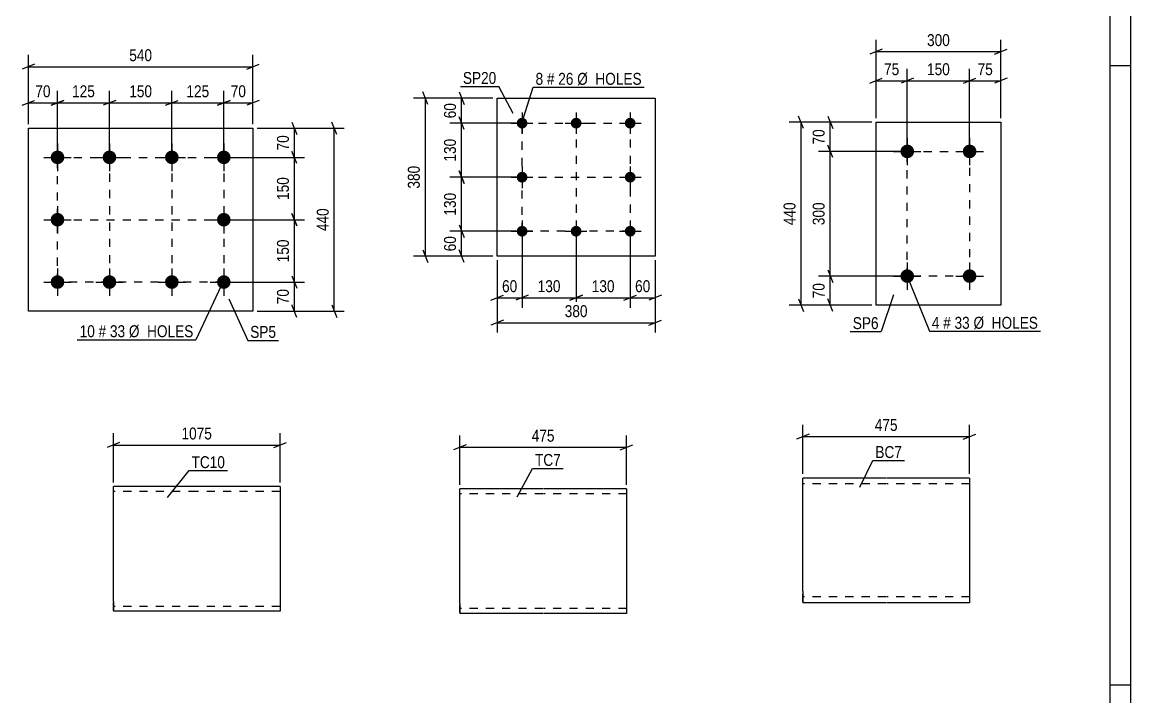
# Model space of a CAD drawing. Header units: millimetres. Extents: x 0 to 841, y 0 to 594.
# Drawn here: x 574.4 to 841, y 295.2 to 457.5 of the extents above; entities that cross this region are included whole.
import ezdxf

# ---------------------------------------------------------------- set-up
doc = ezdxf.new("R2010")
doc.units = ezdxf.units.MM
doc.linetypes.add('DXK_LINE_DOT2', pattern=[3.9198, 1.9599, -1.9599])
doc.styles.add('Arial Narrow', font='ARIALN.TTF', dxfattribs={"height": 0.2})

# ---------------------------------------------------------------- blocks, each defined once
blk = doc.blocks.new('Unknown-284856302-1131')
at = {"color": 5, "linetype": 'Continuous'}
for p, q in [((841, 0), (841, 594)), ((836, 5), (836, 589)), ((841, 447), (836, 447)), ((841, 298), (836, 298))]:
    blk.add_line(p, q, dxfattribs=at)
blk = doc.blocks.new('Part-284856302-32545 - 32544')
at = {"color": 2, "linetype": 'Continuous'}
for p, q in [((699.6, 345.24), (679.6, 345.24)), ((679.6, 317.64), (679.6, 345.24)), ((719.7, 345.24), (699.7, 345.24)), ((719.7, 345.24), (719.7, 315.24)), ((679.6, 317.64), (679.6, 315.24)), ((699.6, 315.24), (679.6, 315.24)), ((719.7, 315.24), (699.7, 315.24))]:
    blk.add_line(p, q, dxfattribs=at)
at = {"color": 7, "linetype": 'DXK_LINE_DOT2'}
for p, q in [((699.6, 344.04), (679.6, 344.04)), ((719.7, 344.04), (699.7, 344.04)), ((679.6, 315.42), (679.6, 317.64)), ((679.6, 316.44), (679.6, 316.53)), ((699.6, 316.44), (679.6, 316.44)), ((719.7, 316.44), (699.7, 316.44)), ((719.7, 316.44), (719.7, 316.53))]:
    blk.add_line(p, q, dxfattribs=at)
blk = doc.blocks.new('Part-284856302-32553 - 32552')
at = {"color": 2, "linetype": 'Continuous'}
for p, q in [((782.11, 347.83), (762.11, 347.83)), ((762.11, 320.63), (762.11, 347.83)), ((802.21, 347.83), (782.21, 347.83)), ((802.21, 347.83), (802.21, 317.83)), ((762.11, 320.63), (762.11, 317.83)), ((782.11, 317.83), (762.11, 317.83)), ((802.21, 317.83), (782.21, 317.83))]:
    blk.add_line(p, q, dxfattribs=at)
at = {"color": 7, "linetype": 'DXK_LINE_DOT2'}
for p, q in [((782.11, 346.43), (762.11, 346.43)), ((802.21, 346.43), (782.21, 346.43)), ((762.11, 318.04), (762.11, 320.63)), ((782.11, 319.23), (762.11, 319.23)), ((802.21, 319.23), (782.21, 319.23))]:
    blk.add_line(p, q, dxfattribs=at)
blk = doc.blocks.new('Part-284856302-32585 - 32584')
at = {"color": 2, "linetype": 'Continuous'}
for p, q in [((616.29, 345.78), (596.29, 345.78)), ((596.29, 318.18), (596.29, 345.78)), ((636.39, 345.78), (616.39, 345.78)), ((636.39, 345.78), (636.39, 315.78)), ((596.29, 318.18), (596.29, 315.78)), ((616.29, 315.78), (596.29, 315.78)), ((636.39, 315.78), (616.39, 315.78))]:
    blk.add_line(p, q, dxfattribs=at)
at = {"color": 7, "linetype": 'DXK_LINE_DOT2'}
for p, q in [((616.29, 344.58), (596.29, 344.58)), ((636.39, 344.58), (616.39, 344.58)), ((596.29, 315.96), (596.29, 318.18)), ((596.29, 316.98), (596.29, 317.07)), ((616.29, 316.98), (596.29, 316.98)), ((636.39, 316.98), (616.39, 316.98)), ((636.39, 316.98), (636.39, 317.07))]:
    blk.add_line(p, q, dxfattribs=at)
blk = doc.blocks.new('Part-284856302-32603 - 32602')
at = {"color": 2, "linetype": 'Continuous'}
for p, q in [((779.73, 389.42), (779.73, 433.42)), ((779.73, 433.42), (809.73, 433.42)), ((809.73, 433.42), (809.73, 389.42)), ((809.73, 389.42), (779.73, 389.42))]:
    blk.add_line(p, q, dxfattribs=at)
blk = doc.blocks.new('Bolt-284856302-32604 - 32602')
at = {"linetype": 'Continuous'}
for points in [[(787.23, 428.07, -1), (787.23, 424.77, -1)], [(802.23, 428.07, -1), (802.23, 424.77, -1)], [(787.23, 398.07, -1), (787.23, 394.77, -1)], [(802.23, 398.07, -1), (802.23, 394.77, -1)]]:
    blk.add_hatch(color=1, dxfattribs=at).paths.add_polyline_path(points)
at = {"color": 1, "linetype": 'Continuous'}
for p, q in [((787.23, 429.72), (787.23, 423.12)), ((802.23, 429.72), (802.23, 423.12)), ((783.93, 426.42), (790.53, 426.42)), ((798.93, 426.42), (805.53, 426.42)), ((787.23, 399.72), (787.23, 393.12)), ((802.23, 399.72), (802.23, 393.12)), ((783.93, 396.42), (790.53, 396.42)), ((798.93, 396.42), (805.53, 396.42))]:
    blk.add_line(p, q, dxfattribs=at)
blk = doc.blocks.new('Part-284856302-32611 - 32610')
at = {"color": 2, "linetype": 'Continuous'}
for p, q in [((575.85, 387.99), (575.85, 431.99)), ((575.85, 431.99), (629.85, 431.99)), ((629.85, 431.99), (629.85, 387.99)), ((629.85, 387.99), (575.85, 387.99))]:
    blk.add_line(p, q, dxfattribs=at)
blk = doc.blocks.new('Bolt-284856302-32612 - 32610')
at = {"linetype": 'Continuous'}
for points in [[(582.85, 426.64, -1), (582.85, 423.34, -1)], [(595.35, 426.64, -1), (595.35, 423.34, -1)], [(610.35, 426.64, -1), (610.35, 423.34, -1)], [(622.85, 426.64, -1), (622.85, 423.34, -1)], [(582.85, 411.64, -1), (582.85, 408.34, -1)], [(622.85, 411.64, -1), (622.85, 408.34, -1)], [(582.85, 396.64, -1), (582.85, 393.34, -1)], [(595.35, 396.64, -1), (595.35, 393.34, -1)], [(610.35, 396.64, -1), (610.35, 393.34, -1)], [(622.85, 396.64, -1), (622.85, 393.34, -1)]]:
    blk.add_hatch(color=1, dxfattribs=at).paths.add_polyline_path(points)
at = {"color": 1, "linetype": 'Continuous'}
for p, q in [((582.85, 428.29), (582.85, 421.69)), ((595.35, 428.29), (595.35, 421.69)), ((610.35, 428.29), (610.35, 421.69)), ((622.85, 428.29), (622.85, 421.69)), ((579.55, 424.99), (586.15, 424.99)), ((592.05, 424.99), (598.65, 424.99)), ((607.05, 424.99), (613.65, 424.99)), ((619.55, 424.99), (626.15, 424.99)), ((582.85, 413.29), (582.85, 406.69)), ((622.85, 413.29), (622.85, 406.69)), ((579.55, 409.99), (586.15, 409.99)), ((619.55, 409.99), (626.15, 409.99)), ((582.85, 398.29), (582.85, 391.69)), ((595.35, 398.29), (595.35, 391.69)), ((610.35, 398.29), (610.35, 391.69)), ((622.85, 398.29), (622.85, 391.69)), ((579.55, 394.99), (586.15, 394.99)), ((592.05, 394.99), (598.65, 394.99)), ((607.05, 394.99), (613.65, 394.99)), ((619.55, 394.99), (626.15, 394.99))]:
    blk.add_line(p, q, dxfattribs=at)
blk = doc.blocks.new('Part-284856302-32662 - 32661')
at = {"color": 2, "linetype": 'Continuous'}
for p, q in [((688.59, 401.22), (688.59, 439.22)), ((688.59, 439.22), (726.59, 439.22)), ((726.59, 439.22), (726.59, 401.22)), ((726.59, 401.22), (688.59, 401.22))]:
    blk.add_line(p, q, dxfattribs=at)
blk = doc.blocks.new('Bolt-284856302-32663 - 32661')
at = {"linetype": 'Continuous'}
for points in [[(694.59, 434.52, -1), (694.59, 431.92, -1)], [(707.59, 434.52, -1), (707.59, 431.92, -1)], [(720.59, 434.52, -1), (720.59, 431.92, -1)], [(694.59, 421.52, -1), (694.59, 418.92, -1)], [(720.59, 421.52, -1), (720.59, 418.92, -1)], [(694.59, 408.52, -1), (694.59, 405.92, -1)], [(707.59, 408.52, -1), (707.59, 405.92, -1)], [(720.59, 408.52, -1), (720.59, 405.92, -1)]]:
    blk.add_hatch(color=1, dxfattribs=at).paths.add_polyline_path(points)
at = {"color": 1, "linetype": 'Continuous'}
for p, q in [((694.59, 435.82), (694.59, 430.62)), ((707.59, 435.82), (707.59, 430.62)), ((720.59, 435.82), (720.59, 430.62)), ((691.99, 433.22), (697.19, 433.22)), ((704.99, 433.22), (710.19, 433.22)), ((717.99, 433.22), (723.19, 433.22)), ((694.59, 422.82), (694.59, 417.62)), ((720.59, 422.82), (720.59, 417.62)), ((691.99, 420.22), (697.19, 420.22)), ((717.99, 420.22), (723.19, 420.22)), ((694.59, 409.82), (694.59, 404.62)), ((707.59, 409.82), (707.59, 404.62)), ((720.59, 409.82), (720.59, 404.62)), ((691.99, 407.22), (697.19, 407.22)), ((704.99, 407.22), (710.19, 407.22)), ((717.99, 407.22), (723.19, 407.22))]:
    blk.add_line(p, q, dxfattribs=at)
blk = doc.blocks.new('Rectangle-284856302-34423 - 32602')
at = {"color": 1, "linetype": 'DXK_LINE_DOT2'}
blk.add_lwpolyline([(787.23, 426.42), (802.23, 426.42), (802.23, 396.42), (787.23, 396.42), (787.23, 426.42)], close=True, dxfattribs=at)
blk = doc.blocks.new('Rectangle-284856302-34433 - 32610')
at = {"color": 1, "linetype": 'DXK_LINE_DOT2'}
blk.add_lwpolyline([(582.85, 424.99), (622.85, 424.99), (622.85, 394.99), (582.85, 394.99), (582.85, 424.99)], close=True, dxfattribs=at)
blk = doc.blocks.new('Rectangle-284856302-34443 - 32661')
at = {"color": 1, "linetype": 'DXK_LINE_DOT2'}
blk.add_lwpolyline([(694.59, 433.22), (720.59, 433.22), (720.59, 407.22), (694.59, 407.22), (694.59, 433.22)], close=True, dxfattribs=at)
blk = doc.blocks.new('Line-284856302-34453 - 32610')
at = {"color": 1, "linetype": 'DXK_LINE_DOT2'}
blk.add_line((595.35, 424.99), (595.35, 394.99), dxfattribs=at)
blk = doc.blocks.new('Line-284856302-34474 - 32661')
at = {"color": 1, "linetype": 'DXK_LINE_DOT2'}
blk.add_line((694.59, 420.22), (720.59, 420.22), dxfattribs=at)
blk = doc.blocks.new('Line-284856302-34460 - 32610')
at = {"color": 1, "linetype": 'DXK_LINE_DOT2'}
blk.add_line((610.35, 424.99), (610.35, 394.99), dxfattribs=at)
blk = doc.blocks.new('Line-284856302-34481 - 32661')
at = {"color": 1, "linetype": 'DXK_LINE_DOT2'}
blk.add_line((707.59, 433.22), (707.59, 407.22), dxfattribs=at)
blk = doc.blocks.new('Line-284856302-34467 - 32610')
at = {"color": 1, "linetype": 'DXK_LINE_DOT2'}
blk.add_line((582.85, 409.99), (622.85, 409.99), dxfattribs=at)
blk = doc.blocks.new('StraightDimension-284856302-32789 - 32544')
at = {"color": 7, "linetype": 'Continuous'}
for p, q in [((679.6, 346.24), (679.6, 358.09)), ((719.7, 346.24), (719.7, 358.09)), ((681.1, 355.84), (678.1, 354.64)), ((679.6, 355.24), (719.7, 355.24)), ((718.2, 354.64), (721.2, 355.84))]:
    blk.add_line(p, q, dxfattribs=at)
at = {"color": 0}
blk.add_wipeout([(702.99, 355.99), (702.99, 360.19), (696.31, 360.19), (696.31, 355.99)], dxfattribs=at)
at = {"color": 3, "style": 'Arial Narrow'}
blk.add_text('475', height=2.863, dxfattribs=at).set_placement((696.91, 356.59))
blk = doc.blocks.new('StraightDimension-284856302-32794 - 32552')
at = {"color": 7, "linetype": 'Continuous'}
for p, q in [((762.11, 348.83), (762.11, 360.68)), ((802.21, 348.83), (802.21, 360.68)), ((763.61, 358.43), (760.61, 357.23)), ((762.11, 357.83), (802.21, 357.83)), ((800.71, 357.23), (803.71, 358.43))]:
    blk.add_line(p, q, dxfattribs=at)
at = {"color": 0}
blk.add_wipeout([(785.5, 358.58), (785.5, 362.78), (778.82, 362.78), (778.82, 358.58)], dxfattribs=at)
at = {"color": 3, "style": 'Arial Narrow'}
blk.add_text('475', height=2.863, dxfattribs=at).set_placement((779.42, 359.18))
blk = doc.blocks.new('StraightDimension-284856302-32920 - 32584')
at = {"color": 7, "linetype": 'Continuous'}
for p, q in [((596.29, 346.78), (596.29, 358.63)), ((636.39, 346.78), (636.39, 358.63)), ((597.79, 356.38), (594.79, 355.18)), ((596.29, 355.78), (636.39, 355.78)), ((634.89, 355.18), (637.89, 356.38))]:
    blk.add_line(p, q, dxfattribs=at)
at = {"color": 0}
blk.add_wipeout([(620.6, 356.53), (620.6, 360.73), (612.08, 360.73), (612.08, 356.53)], dxfattribs=at)
at = {"color": 3, "style": 'Arial Narrow'}
blk.add_text('1075', height=2.863, dxfattribs=at).set_placement((612.68, 357.13))
blk = doc.blocks.new('StraightDimension-284856302-32931 - 32602')
at = {"color": 7, "linetype": 'Continuous'}
for p, q in [((769.3, 424.92), (768.1, 427.92)), ((786.23, 426.42), (765.85, 426.42)), ((768.7, 396.42), (768.7, 426.42)), ((768.1, 397.92), (769.3, 394.92)), ((786.23, 396.42), (765.85, 396.42))]:
    blk.add_line(p, q, dxfattribs=at)
at = {"color": 0}
blk.add_wipeout([(767.95, 414.76), (763.75, 414.76), (763.75, 408.08), (767.95, 408.08)], dxfattribs=at)
at = {"color": 3, "style": 'Arial Narrow'}
blk.add_text('300', height=2.863, rotation=90.0002, dxfattribs=at).set_placement((767.35, 408.68))
blk = doc.blocks.new('StraightDimension-284856302-32930 - 32602')
at = {"color": 7, "linetype": 'Continuous'}
for p, q in [((768.1, 434.92), (769.3, 431.92)), ((778.73, 433.42), (765.85, 433.42)), ((768.7, 426.42), (768.7, 433.42)), ((769.3, 424.92), (768.1, 427.92)), ((786.23, 426.42), (765.85, 426.42))]:
    blk.add_line(p, q, dxfattribs=at)
at = {"color": 0}
blk.add_wipeout([(767.95, 432.35), (763.75, 432.35), (763.75, 427.49), (767.95, 427.49)], dxfattribs=at)
at = {"color": 3, "style": 'Arial Narrow'}
blk.add_text('70', height=2.863, rotation=90.0002, dxfattribs=at).set_placement((767.35, 428.09))
blk = doc.blocks.new('StraightDimension-284856302-32932 - 32602')
at = {"color": 7, "linetype": 'Continuous'}
for p, q in [((768.1, 397.92), (769.3, 394.92)), ((786.23, 396.42), (765.85, 396.42)), ((768.7, 389.42), (768.7, 396.42)), ((778.73, 389.42), (765.85, 389.42)), ((769.3, 387.92), (768.1, 390.92))]:
    blk.add_line(p, q, dxfattribs=at)
at = {"color": 0}
blk.add_wipeout([(767.95, 395.35), (763.75, 395.35), (763.75, 390.49), (767.95, 390.49)], dxfattribs=at)
at = {"color": 3, "style": 'Arial Narrow'}
blk.add_text('70', height=2.863, rotation=90.0002, dxfattribs=at).set_placement((767.35, 391.09))
blk = doc.blocks.new('StraightDimension-284856302-32943 - 32602')
at = {"color": 7, "linetype": 'Continuous'}
for p, q in [((762.3, 431.92), (761.1, 434.92)), ((778.73, 433.42), (758.85, 433.42)), ((761.7, 389.42), (761.7, 433.42)), ((778.73, 389.42), (758.85, 389.42)), ((761.1, 390.92), (762.3, 387.92))]:
    blk.add_line(p, q, dxfattribs=at)
at = {"color": 0}
blk.add_wipeout([(760.95, 414.76), (756.75, 414.76), (756.75, 408.08), (760.95, 408.08)], dxfattribs=at)
at = {"color": 3, "style": 'Arial Narrow'}
blk.add_text('440', height=2.863, rotation=90.0002, dxfattribs=at).set_placement((760.35, 408.68))
blk = doc.blocks.new('StraightDimension-284856302-32948 - 32602')
at = {"color": 7, "linetype": 'Continuous'}
for p, q in [((802.23, 427.42), (802.23, 446.27)), ((809.73, 434.42), (809.73, 446.27)), ((800.73, 442.82), (803.73, 444.02)), ((802.23, 443.42), (809.73, 443.42)), ((811.23, 444.02), (808.23, 442.82))]:
    blk.add_line(p, q, dxfattribs=at)
at = {"color": 0}
blk.add_wipeout([(808.41, 444.17), (808.41, 448.37), (803.55, 448.37), (803.55, 444.17)], dxfattribs=at)
at = {"color": 3, "style": 'Arial Narrow'}
blk.add_text('75', height=2.863, dxfattribs=at).set_placement((804.15, 444.77))
blk = doc.blocks.new('StraightDimension-284856302-32949 - 32602')
at = {"color": 7, "linetype": 'Continuous'}
for p, q in [((787.23, 427.42), (787.23, 446.27)), ((802.23, 427.42), (802.23, 446.27)), ((788.73, 444.02), (785.73, 442.82)), ((787.23, 443.42), (802.23, 443.42)), ((800.73, 442.82), (803.73, 444.02))]:
    blk.add_line(p, q, dxfattribs=at)
at = {"color": 0}
blk.add_wipeout([(798.07, 444.17), (798.07, 448.37), (791.39, 448.37), (791.39, 444.17)], dxfattribs=at)
at = {"color": 3, "style": 'Arial Narrow'}
blk.add_text('150', height=2.863, dxfattribs=at).set_placement((791.99, 444.77))
blk = doc.blocks.new('StraightDimension-284856302-32950 - 32602')
at = {"color": 7, "linetype": 'Continuous'}
for p, q in [((779.73, 434.42), (779.73, 446.27)), ((787.23, 427.42), (787.23, 446.27)), ((778.23, 442.82), (781.23, 444.02)), ((779.73, 443.42), (787.23, 443.42)), ((788.73, 444.02), (785.73, 442.82))]:
    blk.add_line(p, q, dxfattribs=at)
at = {"color": 0}
blk.add_wipeout([(785.91, 444.17), (785.91, 448.37), (781.05, 448.37), (781.05, 444.17)], dxfattribs=at)
at = {"color": 3, "style": 'Arial Narrow'}
blk.add_text('75', height=2.863, dxfattribs=at).set_placement((781.65, 444.77))
blk = doc.blocks.new('StraightDimension-284856302-32961 - 32602')
at = {"color": 7, "linetype": 'Continuous'}
for p, q in [((781.23, 451.02), (778.23, 449.82)), ((779.73, 434.42), (779.73, 453.27)), ((808.23, 449.82), (811.23, 451.02)), ((809.73, 434.42), (809.73, 453.27)), ((779.73, 450.42), (809.73, 450.42))]:
    blk.add_line(p, q, dxfattribs=at)
at = {"color": 0}
blk.add_wipeout([(798.07, 451.17), (798.07, 455.37), (791.39, 455.37), (791.39, 451.17)], dxfattribs=at)
at = {"color": 3, "style": 'Arial Narrow'}
blk.add_text('300', height=2.863, dxfattribs=at).set_placement((791.99, 451.77))
blk = doc.blocks.new('StraightDimension-284856302-32967 - 32610')
at = {"color": 7, "linetype": 'Continuous'}
for p, q in [((623.85, 424.99), (642.25, 424.99)), ((640.45, 423.49), (639.25, 426.49)), ((639.85, 409.99), (639.85, 424.99)), ((639.25, 411.49), (640.45, 408.49)), ((623.85, 409.99), (642.25, 409.99))]:
    blk.add_line(p, q, dxfattribs=at)
at = {"color": 0}
blk.add_wipeout([(639.1, 420.83), (634.9, 420.83), (634.9, 414.15), (639.1, 414.15)], dxfattribs=at)
at = {"color": 3, "style": 'Arial Narrow'}
blk.add_text('150', height=2.863, rotation=90.0002, dxfattribs=at).set_placement((638.5, 414.75))
blk = doc.blocks.new('StraightDimension-284856302-32966 - 32610')
at = {"color": 7, "linetype": 'Continuous'}
for p, q in [((630.85, 431.99), (642.25, 431.99)), ((639.25, 433.49), (640.45, 430.49)), ((639.85, 424.99), (639.85, 431.99)), ((623.85, 424.99), (642.25, 424.99)), ((640.45, 423.49), (639.25, 426.49))]:
    blk.add_line(p, q, dxfattribs=at)
at = {"color": 0}
blk.add_wipeout([(639.1, 430.92), (634.9, 430.92), (634.9, 426.06), (639.1, 426.06)], dxfattribs=at)
at = {"color": 3, "style": 'Arial Narrow'}
blk.add_text('70', height=2.863, rotation=90.0002, dxfattribs=at).set_placement((638.5, 426.66))
blk = doc.blocks.new('StraightDimension-284856302-32968 - 32610')
at = {"color": 7, "linetype": 'Continuous'}
for p, q in [((640.45, 408.49), (639.25, 411.49)), ((623.85, 409.99), (642.25, 409.99)), ((639.85, 394.99), (639.85, 409.99)), ((623.85, 394.99), (642.25, 394.99)), ((639.25, 396.49), (640.45, 393.49))]:
    blk.add_line(p, q, dxfattribs=at)
at = {"color": 0}
blk.add_wipeout([(639.1, 405.83), (634.9, 405.83), (634.9, 399.15), (639.1, 399.15)], dxfattribs=at)
at = {"color": 3, "style": 'Arial Narrow'}
blk.add_text('150', height=2.863, rotation=90.0002, dxfattribs=at).set_placement((638.5, 399.75))
blk = doc.blocks.new('StraightDimension-284856302-32969 - 32610')
at = {"color": 7, "linetype": 'Continuous'}
for p, q in [((623.85, 394.99), (642.25, 394.99)), ((639.25, 396.49), (640.45, 393.49)), ((639.85, 387.99), (639.85, 394.99)), ((640.45, 386.49), (639.25, 389.49)), ((630.85, 387.99), (642.25, 387.99))]:
    blk.add_line(p, q, dxfattribs=at)
at = {"color": 0}
blk.add_wipeout([(639.1, 393.92), (634.9, 393.92), (634.9, 389.06), (639.1, 389.06)], dxfattribs=at)
at = {"color": 3, "style": 'Arial Narrow'}
blk.add_text('70', height=2.863, rotation=90.0002, dxfattribs=at).set_placement((638.5, 389.66))
blk = doc.blocks.new('StraightDimension-284856302-32983 - 32610')
at = {"color": 7, "linetype": 'Continuous'}
for p, q in [((630.85, 431.99), (651.82, 431.99)), ((650.02, 430.49), (648.82, 433.49)), ((649.42, 387.99), (649.42, 431.99)), ((648.82, 389.49), (650.02, 386.49)), ((630.85, 387.99), (651.82, 387.99))]:
    blk.add_line(p, q, dxfattribs=at)
at = {"color": 0}
blk.add_wipeout([(648.67, 413.33), (644.47, 413.33), (644.47, 406.65), (648.67, 406.65)], dxfattribs=at)
at = {"color": 3, "style": 'Arial Narrow'}
blk.add_text('440', height=2.863, rotation=90.0002, dxfattribs=at).set_placement((648.07, 407.25))
blk = doc.blocks.new('StraightDimension-284856302-32988 - 32610')
at = {"color": 7, "linetype": 'Continuous'}
for p, q in [((622.85, 425.99), (622.85, 440.96)), ((629.85, 432.99), (629.85, 440.96)), ((621.35, 437.51), (624.35, 438.71)), ((622.85, 438.11), (629.85, 438.11)), ((631.35, 438.71), (628.35, 437.51))]:
    blk.add_line(p, q, dxfattribs=at)
at = {"color": 0}
blk.add_wipeout([(628.78, 438.86), (628.78, 443.06), (623.92, 443.06), (623.92, 438.86)], dxfattribs=at)
at = {"color": 3, "style": 'Arial Narrow'}
blk.add_text('70', height=2.863, dxfattribs=at).set_placement((624.52, 439.46))
blk = doc.blocks.new('StraightDimension-284856302-32989 - 32610')
at = {"color": 7, "linetype": 'Continuous'}
for p, q in [((610.35, 425.99), (610.35, 440.96)), ((622.85, 425.99), (622.85, 440.96)), ((608.85, 437.51), (611.85, 438.71)), ((610.35, 438.11), (622.85, 438.11)), ((624.35, 438.71), (621.35, 437.51))]:
    blk.add_line(p, q, dxfattribs=at)
at = {"color": 0}
blk.add_wipeout([(619.95, 438.86), (619.95, 443.06), (613.26, 443.06), (613.26, 438.86)], dxfattribs=at)
at = {"color": 3, "style": 'Arial Narrow'}
blk.add_text('125', height=2.863, dxfattribs=at).set_placement((613.86, 439.46))
blk = doc.blocks.new('StraightDimension-284856302-32990 - 32610')
at = {"color": 7, "linetype": 'Continuous'}
for p, q in [((595.35, 425.99), (595.35, 440.96)), ((610.35, 425.99), (610.35, 440.96)), ((596.85, 438.71), (593.85, 437.51)), ((595.35, 438.11), (610.35, 438.11)), ((608.85, 437.51), (611.85, 438.71))]:
    blk.add_line(p, q, dxfattribs=at)
at = {"color": 0}
blk.add_wipeout([(606.2, 438.86), (606.2, 443.06), (599.51, 443.06), (599.51, 438.86)], dxfattribs=at)
at = {"color": 3, "style": 'Arial Narrow'}
blk.add_text('150', height=2.863, dxfattribs=at).set_placement((600.11, 439.46))
blk = doc.blocks.new('StraightDimension-284856302-32991 - 32610')
at = {"color": 7, "linetype": 'Continuous'}
for p, q in [((582.85, 425.99), (582.85, 440.96)), ((595.35, 425.99), (595.35, 440.96)), ((581.35, 437.51), (584.35, 438.71)), ((582.85, 438.11), (595.35, 438.11)), ((596.85, 438.71), (593.85, 437.51))]:
    blk.add_line(p, q, dxfattribs=at)
at = {"color": 0}
blk.add_wipeout([(592.45, 438.86), (592.45, 443.06), (585.76, 443.06), (585.76, 438.86)], dxfattribs=at)
at = {"color": 3, "style": 'Arial Narrow'}
blk.add_text('125', height=2.863, dxfattribs=at).set_placement((586.36, 439.46))
blk = doc.blocks.new('StraightDimension-284856302-32992 - 32610')
at = {"color": 7, "linetype": 'Continuous'}
for p, q in [((575.85, 432.99), (575.85, 440.96)), ((582.85, 425.99), (582.85, 440.96)), ((574.35, 437.51), (577.35, 438.71)), ((575.85, 438.11), (582.85, 438.11)), ((584.35, 438.71), (581.35, 437.51))]:
    blk.add_line(p, q, dxfattribs=at)
at = {"color": 0}
blk.add_wipeout([(581.78, 438.86), (581.78, 443.06), (576.92, 443.06), (576.92, 438.86)], dxfattribs=at)
at = {"color": 3, "style": 'Arial Narrow'}
blk.add_text('70', height=2.863, dxfattribs=at).set_placement((577.52, 439.46))
blk = doc.blocks.new('StraightDimension-284856302-33009 - 32610')
at = {"color": 7, "linetype": 'Continuous'}
for p, q in [((575.85, 432.99), (575.85, 449.64)), ((629.85, 432.99), (629.85, 449.64)), ((577.35, 447.39), (574.35, 446.19)), ((575.85, 446.79), (629.85, 446.79)), ((628.35, 446.19), (631.35, 447.39))]:
    blk.add_line(p, q, dxfattribs=at)
at = {"color": 0}
blk.add_wipeout([(606.2, 447.54), (606.2, 451.74), (599.51, 451.74), (599.51, 447.54)], dxfattribs=at)
at = {"color": 3, "style": 'Arial Narrow'}
blk.add_text('540', height=2.863, dxfattribs=at).set_placement((600.11, 448.14))
blk = doc.blocks.new('StraightDimension-284856302-33085 - 32661')
at = {"color": 7, "linetype": 'Continuous'}
for p, q in [((680.63, 431.72), (679.43, 434.72)), ((693.59, 433.22), (677.18, 433.22)), ((680.03, 420.22), (680.03, 433.22)), ((679.43, 421.72), (680.63, 418.72)), ((693.59, 420.22), (677.18, 420.22))]:
    blk.add_line(p, q, dxfattribs=at)
at = {"color": 0}
blk.add_wipeout([(679.28, 430.06), (675.08, 430.06), (675.08, 423.38), (679.28, 423.38)], dxfattribs=at)
at = {"color": 3, "style": 'Arial Narrow'}
blk.add_text('130', height=2.863, rotation=90.0002, dxfattribs=at).set_placement((678.68, 423.98))
blk = doc.blocks.new('StraightDimension-284856302-33084 - 32661')
at = {"color": 7, "linetype": 'Continuous'}
for p, q in [((679.43, 440.72), (680.63, 437.72)), ((687.59, 439.22), (677.18, 439.22)), ((680.03, 433.22), (680.03, 439.22)), ((680.63, 431.72), (679.43, 434.72)), ((693.59, 433.22), (677.18, 433.22))]:
    blk.add_line(p, q, dxfattribs=at)
at = {"color": 0}
blk.add_wipeout([(679.28, 438.65), (675.08, 438.65), (675.08, 433.79), (679.28, 433.79)], dxfattribs=at)
at = {"color": 3, "style": 'Arial Narrow'}
blk.add_text('60', height=2.863, rotation=90.0002, dxfattribs=at).set_placement((678.68, 434.39))
blk = doc.blocks.new('StraightDimension-284856302-33086 - 32661')
at = {"color": 7, "linetype": 'Continuous'}
for p, q in [((680.63, 418.72), (679.43, 421.72)), ((693.59, 420.22), (677.18, 420.22)), ((680.03, 407.22), (680.03, 420.22)), ((679.43, 408.72), (680.63, 405.72)), ((693.59, 407.22), (677.18, 407.22))]:
    blk.add_line(p, q, dxfattribs=at)
at = {"color": 0}
blk.add_wipeout([(679.28, 417.06), (675.08, 417.06), (675.08, 410.38), (679.28, 410.38)], dxfattribs=at)
at = {"color": 3, "style": 'Arial Narrow'}
blk.add_text('130', height=2.863, rotation=90.0002, dxfattribs=at).set_placement((678.68, 410.98))
blk = doc.blocks.new('StraightDimension-284856302-33087 - 32661')
at = {"color": 7, "linetype": 'Continuous'}
for p, q in [((679.43, 408.72), (680.63, 405.72)), ((693.59, 407.22), (677.18, 407.22)), ((680.03, 401.22), (680.03, 407.22)), ((680.63, 399.72), (679.43, 402.72)), ((687.59, 401.22), (677.18, 401.22))]:
    blk.add_line(p, q, dxfattribs=at)
at = {"color": 0}
blk.add_wipeout([(679.28, 406.65), (675.08, 406.65), (675.08, 401.79), (679.28, 401.79)], dxfattribs=at)
at = {"color": 3, "style": 'Arial Narrow'}
blk.add_text('60', height=2.863, rotation=90.0002, dxfattribs=at).set_placement((678.68, 402.39))
blk = doc.blocks.new('StraightDimension-284856302-33101 - 32661')
at = {"color": 7, "linetype": 'Continuous'}
for p, q in [((671.93, 437.72), (670.73, 440.72)), ((687.59, 439.22), (668.48, 439.22)), ((671.33, 401.22), (671.33, 439.22)), ((670.73, 402.72), (671.93, 399.72)), ((687.59, 401.22), (668.48, 401.22))]:
    blk.add_line(p, q, dxfattribs=at)
at = {"color": 0}
blk.add_wipeout([(670.58, 423.56), (666.38, 423.56), (666.38, 416.88), (670.58, 416.88)], dxfattribs=at)
at = {"color": 3, "style": 'Arial Narrow'}
blk.add_text('380', height=2.863, rotation=90.0002, dxfattribs=at).set_placement((669.98, 417.48))
blk = doc.blocks.new('StraightDimension-284856302-33106 - 32661')
at = {"color": 7, "linetype": 'Continuous'}
for p, q in [((720.59, 406.22), (720.59, 388.82)), ((726.59, 400.22), (726.59, 388.82)), ((719.09, 390.62), (722.09, 391.82)), ((720.59, 391.22), (726.59, 391.22)), ((728.09, 391.82), (725.09, 390.62))]:
    blk.add_line(p, q, dxfattribs=at)
at = {"color": 0}
blk.add_wipeout([(726.02, 391.97), (726.02, 396.17), (721.17, 396.17), (721.17, 391.97)], dxfattribs=at)
at = {"color": 3, "style": 'Arial Narrow'}
blk.add_text('60', height=2.863, dxfattribs=at).set_placement((721.77, 392.57))
blk = doc.blocks.new('StraightDimension-284856302-33107 - 32661')
at = {"color": 7, "linetype": 'Continuous'}
for p, q in [((707.59, 406.22), (707.59, 388.82)), ((720.59, 406.22), (720.59, 388.82)), ((709.09, 391.82), (706.09, 390.62)), ((707.59, 391.22), (720.59, 391.22)), ((719.09, 390.62), (722.09, 391.82))]:
    blk.add_line(p, q, dxfattribs=at)
at = {"color": 0}
blk.add_wipeout([(717.44, 391.97), (717.44, 396.17), (710.75, 396.17), (710.75, 391.97)], dxfattribs=at)
at = {"color": 3, "style": 'Arial Narrow'}
blk.add_text('130', height=2.863, dxfattribs=at).set_placement((711.35, 392.57))
blk = doc.blocks.new('StraightDimension-284856302-33108 - 32661')
at = {"color": 7, "linetype": 'Continuous'}
for p, q in [((694.59, 406.22), (694.59, 388.82)), ((707.59, 406.22), (707.59, 388.82)), ((696.09, 391.82), (693.09, 390.62)), ((694.59, 391.22), (707.59, 391.22)), ((706.09, 390.62), (709.09, 391.82))]:
    blk.add_line(p, q, dxfattribs=at)
at = {"color": 0}
blk.add_wipeout([(704.44, 391.97), (704.44, 396.17), (697.75, 396.17), (697.75, 391.97)], dxfattribs=at)
at = {"color": 3, "style": 'Arial Narrow'}
blk.add_text('130', height=2.863, dxfattribs=at).set_placement((698.35, 392.57))
blk = doc.blocks.new('StraightDimension-284856302-33109 - 32661')
at = {"color": 7, "linetype": 'Continuous'}
for p, q in [((694.59, 406.22), (694.59, 388.82)), ((688.59, 400.22), (688.59, 388.82)), ((687.09, 390.62), (690.09, 391.82)), ((688.59, 391.22), (694.59, 391.22)), ((696.09, 391.82), (693.09, 390.62))]:
    blk.add_line(p, q, dxfattribs=at)
at = {"color": 0}
blk.add_wipeout([(694.02, 391.97), (694.02, 396.17), (689.17, 396.17), (689.17, 391.97)], dxfattribs=at)
at = {"color": 3, "style": 'Arial Narrow'}
blk.add_text('60', height=2.863, dxfattribs=at).set_placement((689.77, 392.57))
blk = doc.blocks.new('StraightDimension-284856302-33123 - 32661')
at = {"color": 7, "linetype": 'Continuous'}
for p, q in [((688.59, 400.22), (688.59, 382.82)), ((726.59, 400.22), (726.59, 382.82)), ((690.09, 385.82), (687.09, 384.62)), ((688.59, 385.22), (726.59, 385.22)), ((725.09, 384.62), (728.09, 385.82))]:
    blk.add_line(p, q, dxfattribs=at)
at = {"color": 0}
blk.add_wipeout([(710.94, 385.97), (710.94, 390.17), (704.25, 390.17), (704.25, 385.97)], dxfattribs=at)
at = {"color": 3, "style": 'Arial Narrow'}
blk.add_text('380', height=2.863, dxfattribs=at).set_placement((704.85, 386.57))
blk = doc.blocks.new('Mark-284856302-33246 - 32544')
at = {"color": 0}
blk.add_wipeout([(703.89, 350.77), (703.89, 353.77), (697.69, 353.77), (697.69, 350.77)], dxfattribs=at)
blk.add_wipeout([(703.89, 350.77), (703.89, 353.77), (697.69, 353.77), (697.69, 350.77)], dxfattribs=at)
at = {"color": 30, "linetype": 'Continuous'}
for p, q in [((693.41, 343.34), (697.09, 350.17)), ((697.09, 350.17), (704.49, 350.17))]:
    blk.add_line(p, q, dxfattribs=at)
at = {"color": 3, "style": 'Arial Narrow'}
blk.add_text('TC7', height=2.863, dxfattribs=at).set_placement((697.69, 350.77))
blk = doc.blocks.new('Mark-284856302-33249 - 32552')
at = {"color": 0}
blk.add_wipeout([(785.95, 352.66), (785.95, 355.66), (779.56, 355.66), (779.56, 352.66)], dxfattribs=at)
blk.add_wipeout([(785.95, 352.66), (785.95, 355.66), (779.56, 355.66), (779.56, 352.66)], dxfattribs=at)
at = {"color": 30, "linetype": 'Continuous'}
for p, q in [((775.84, 345.62), (778.96, 352.06)), ((778.96, 352.06), (786.55, 352.06))]:
    blk.add_line(p, q, dxfattribs=at)
at = {"color": 3, "style": 'Arial Narrow'}
blk.add_text('BC7', height=2.863, dxfattribs=at).set_placement((779.56, 352.66))
blk = doc.blocks.new('Mark-284856302-33262 - 32584')
at = {"color": 0}
blk.add_wipeout([(623.13, 350.23), (623.13, 353.23), (615.09, 353.23), (615.09, 350.23)], dxfattribs=at)
blk.add_wipeout([(623.13, 350.23), (623.13, 353.23), (615.09, 353.23), (615.09, 350.23)], dxfattribs=at)
at = {"color": 30, "linetype": 'Continuous'}
for p, q in [((609.29, 343.18), (614.49, 349.63)), ((614.49, 349.63), (623.73, 349.63))]:
    blk.add_line(p, q, dxfattribs=at)
at = {"color": 3, "style": 'Arial Narrow'}
blk.add_text('TC10', height=2.863, dxfattribs=at).set_placement((615.09, 350.23))
blk = doc.blocks.new('Mark-284856302-33268 - 32602')
at = {"color": 0}
blk.add_wipeout([(780.33, 383.68), (780.33, 386.68), (774.12, 386.68), (774.12, 383.68)], dxfattribs=at)
blk.add_wipeout([(780.33, 383.68), (780.33, 386.68), (774.12, 386.68), (774.12, 383.68)], dxfattribs=at)
at = {"color": 30, "linetype": 'Continuous'}
for p in [(783.92, 391.91), (773.52, 383.08)]:
    blk.add_line(p, (780.93, 383.08), dxfattribs=at)
at = {"color": 3, "style": 'Arial Narrow'}
blk.add_text('SP6', height=2.863, dxfattribs=at).set_placement((774.12, 383.68))
blk = doc.blocks.new('Mark-284856302-33271 - 32602')
at = {"color": 0}
blk.add_wipeout([(794.97, 383.76), (794.97, 386.76), (793.14, 386.76), (793.14, 383.76)], dxfattribs=at)
blk.add_wipeout([(794.97, 383.76), (794.97, 386.76), (793.14, 386.76), (793.14, 383.76)], dxfattribs=at)
at = {"color": 7, "linetype": 'Continuous'}
blk.add_line((787.23, 396.42), (792.54, 383.16), dxfattribs=at)
at = {"color": 0}
blk.add_wipeout([(797.7, 383.76), (797.7, 386.76), (795.87, 386.76), (795.87, 383.76)], dxfattribs=at)
blk.add_wipeout([(797.7, 383.76), (797.7, 386.76), (795.87, 386.76), (795.87, 383.76)], dxfattribs=at)
at = {"color": 3, "style": 'Arial Narrow'}
blk.add_text('4', height=2.86, dxfattribs=at).set_placement((793.14, 383.76))
at = {"color": 0}
blk.add_wipeout([(802.26, 383.76), (802.26, 386.76), (798.6, 386.76), (798.6, 383.76)], dxfattribs=at)
blk.add_wipeout([(802.26, 383.76), (802.26, 386.76), (798.6, 386.76), (798.6, 383.76)], dxfattribs=at)
at = {"color": 3, "style": 'Arial Narrow'}
blk.add_text('#', height=2.86, dxfattribs=at).set_placement((795.87, 383.76))
at = {"color": 0}
blk.add_wipeout([(818.68, 383.76), (818.68, 386.76), (803.16, 386.76), (803.16, 383.76)], dxfattribs=at)
blk.add_wipeout([(818.68, 383.76), (818.68, 386.76), (803.16, 386.76), (803.16, 383.76)], dxfattribs=at)
at = {"color": 7, "linetype": 'Continuous'}
blk.add_line((792.54, 383.16), (819.28, 383.16), dxfattribs=at)
at = {"color": 3, "style": 'Arial Narrow'}
for s, p in [('33', (798.6, 383.76)), ('Ø  HOLES', (803.16, 383.76))]:
    blk.add_text(s, height=2.863, dxfattribs=at).set_placement(p)
blk = doc.blocks.new('Mark-284856302-33272 - 32610')
at = {"color": 0}
blk.add_wipeout([(635.41, 381.57), (635.41, 384.57), (629.2, 384.57), (629.2, 381.57)], dxfattribs=at)
blk.add_wipeout([(635.41, 381.57), (635.41, 384.57), (629.2, 384.57), (629.2, 381.57)], dxfattribs=at)
at = {"color": 30, "linetype": 'Continuous'}
for p, q in [((624.02, 390.97), (628.6, 380.97)), ((628.6, 380.97), (636.01, 380.97))]:
    blk.add_line(p, q, dxfattribs=at)
at = {"color": 3, "style": 'Arial Narrow'}
blk.add_text('SP5', height=2.863, dxfattribs=at).set_placement((629.2, 381.57))
blk = doc.blocks.new('Mark-284856302-33275 - 32610')
at = {"color": 0}
blk.add_wipeout([(591.83, 381.73), (591.83, 384.73), (588.18, 384.73), (588.18, 381.73)], dxfattribs=at)
blk.add_wipeout([(591.83, 381.73), (591.83, 384.73), (588.18, 384.73), (588.18, 381.73)], dxfattribs=at)
blk.add_wipeout([(594.56, 381.73), (594.56, 384.73), (592.73, 384.73), (592.73, 381.73)], dxfattribs=at)
blk.add_wipeout([(594.56, 381.73), (594.56, 384.73), (592.73, 384.73), (592.73, 381.73)], dxfattribs=at)
at = {"color": 3, "style": 'Arial Narrow'}
blk.add_text('10', height=2.863, dxfattribs=at).set_placement((588.18, 381.73))
at = {"color": 0}
blk.add_wipeout([(599.12, 381.73), (599.12, 384.73), (595.46, 384.73), (595.46, 381.73)], dxfattribs=at)
blk.add_wipeout([(599.12, 381.73), (599.12, 384.73), (595.46, 384.73), (595.46, 381.73)], dxfattribs=at)
at = {"color": 3, "style": 'Arial Narrow'}
blk.add_text('#', height=2.86, dxfattribs=at).set_placement((592.73, 381.73))
at = {"color": 0}
blk.add_wipeout([(615.55, 381.73), (615.55, 384.73), (600.02, 384.73), (600.02, 381.73)], dxfattribs=at)
blk.add_wipeout([(615.55, 381.73), (615.55, 384.73), (600.02, 384.73), (600.02, 381.73)], dxfattribs=at)
at = {"color": 7, "linetype": 'Continuous'}
for p in [(622.8, 395.29), (587.58, 381.13)]:
    blk.add_line(p, (616.15, 381.13), dxfattribs=at)
at = {"color": 3, "style": 'Arial Narrow'}
for s, p in [('33', (595.46, 381.73)), ('Ø  HOLES', (600.02, 381.73))]:
    blk.add_text(s, height=2.863, dxfattribs=at).set_placement(p)
blk = doc.blocks.new('Mark-284856302-33285 - 32661')
at = {"color": 0}
blk.add_wipeout([(688.39, 442.66), (688.39, 445.66), (680.35, 445.66), (680.35, 442.66)], dxfattribs=at)
blk.add_wipeout([(688.39, 442.66), (688.39, 445.66), (680.35, 445.66), (680.35, 442.66)], dxfattribs=at)
at = {"color": 30, "linetype": 'Continuous'}
for p in [(679.75, 442.06), (692.42, 435.56)]:
    blk.add_line(p, (688.99, 442.06), dxfattribs=at)
at = {"color": 3, "style": 'Arial Narrow'}
blk.add_text('SP20', height=2.863, dxfattribs=at).set_placement((680.35, 442.66))
blk = doc.blocks.new('Mark-284856302-33288 - 32661')
at = {"color": 0}
blk.add_wipeout([(699.66, 442.45), (699.66, 445.45), (697.83, 445.45), (697.83, 442.45)], dxfattribs=at)
blk.add_wipeout([(699.66, 442.45), (699.66, 445.45), (697.83, 445.45), (697.83, 442.45)], dxfattribs=at)
at = {"color": 7, "linetype": 'Continuous'}
blk.add_line((694.44, 433.01), (697.23, 441.85), dxfattribs=at)
at = {"color": 0}
blk.add_wipeout([(702.38, 442.45), (702.38, 445.45), (700.56, 445.45), (700.56, 442.45)], dxfattribs=at)
blk.add_wipeout([(702.38, 442.45), (702.38, 445.45), (700.56, 445.45), (700.56, 442.45)], dxfattribs=at)
at = {"color": 3, "style": 'Arial Narrow'}
blk.add_text('8', height=2.86, dxfattribs=at).set_placement((697.83, 442.45))
at = {"color": 0}
blk.add_wipeout([(706.94, 442.45), (706.94, 445.45), (703.28, 445.45), (703.28, 442.45)], dxfattribs=at)
blk.add_wipeout([(706.94, 442.45), (706.94, 445.45), (703.28, 445.45), (703.28, 442.45)], dxfattribs=at)
at = {"color": 3, "style": 'Arial Narrow'}
blk.add_text('#', height=2.86, dxfattribs=at).set_placement((700.56, 442.45))
at = {"color": 0}
blk.add_wipeout([(723.37, 442.45), (723.37, 445.45), (707.84, 445.45), (707.84, 442.45)], dxfattribs=at)
blk.add_wipeout([(723.37, 442.45), (723.37, 445.45), (707.84, 445.45), (707.84, 442.45)], dxfattribs=at)
at = {"color": 7, "linetype": 'Continuous'}
blk.add_line((697.23, 441.85), (723.97, 441.85), dxfattribs=at)
at = {"color": 3, "style": 'Arial Narrow'}
for s, p in [('26', (703.28, 442.45)), ('Ø  HOLES', (707.84, 442.45))]:
    blk.add_text(s, height=2.863, dxfattribs=at).set_placement(p)

msp = doc.modelspace()

# ---------------------------------------------------------------- block references
for name in ['Unknown-284856302-1131', 'Part-284856302-32662 - 32661', 'Bolt-284856302-32663 - 32661', 'Part-284856302-32611 - 32610', 'Rectangle-284856302-34443 - 32661', 'Line-284856302-34481 - 32661', 'Part-284856302-32603 - 32602', 'Bolt-284856302-32604 - 32602', 'Bolt-284856302-32612 - 32610', 'Rectangle-284856302-34433 - 32610', 'Line-284856302-34453 - 32610', 'Line-284856302-34460 - 32610', 'Rectangle-284856302-34423 - 32602', 'Line-284856302-34474 - 32661', 'Line-284856302-34467 - 32610', 'Part-284856302-32553 - 32552', 'Part-284856302-32585 - 32584', 'Part-284856302-32545 - 32544']:
    msp.add_blockref(name, (0, 0))

# ---------------------------------------------------------------- next in the draw order: block references
for name in ['StraightDimension-284856302-32948 - 32602', 'StraightDimension-284856302-33085 - 32661', 'StraightDimension-284856302-32931 - 32602', 'StraightDimension-284856302-32967 - 32610', 'StraightDimension-284856302-33106 - 32661', 'StraightDimension-284856302-32794 - 32552', 'StraightDimension-284856302-32920 - 32584', 'StraightDimension-284856302-32789 - 32544']:
    msp.add_blockref(name, (0, 0))

# ---------------------------------------------------------------- next in the draw order: block references
for name in ['StraightDimension-284856302-33084 - 32661', 'StraightDimension-284856302-32930 - 32602', 'StraightDimension-284856302-32966 - 32610', 'StraightDimension-284856302-33086 - 32661', 'StraightDimension-284856302-32968 - 32610', 'StraightDimension-284856302-33107 - 32661', 'StraightDimension-284856302-32932 - 32602', 'Mark-284856302-33249 - 32552', 'Mark-284856302-33262 - 32584', 'Mark-284856302-33246 - 32544']:
    msp.add_blockref(name, (0, 0))

# ---------------------------------------------------------------- next in the draw order: block references
for name in ['StraightDimension-284856302-32949 - 32602', 'Mark-284856302-33288 - 32661', 'StraightDimension-284856302-32943 - 32602', 'StraightDimension-284856302-33087 - 32661', 'StraightDimension-284856302-32969 - 32610', 'Mark-284856302-33271 - 32602']:
    msp.add_blockref(name, (0, 0))

# ---------------------------------------------------------------- next in the draw order: block references
for name in ['StraightDimension-284856302-32950 - 32602', 'StraightDimension-284856302-33101 - 32661', 'StraightDimension-284856302-32983 - 32610', 'StraightDimension-284856302-33108 - 32661', 'Mark-284856302-33268 - 32602']:
    msp.add_blockref(name, (0, 0))

# ---------------------------------------------------------------- next in the draw order: block references
for name in ['StraightDimension-284856302-32961 - 32602', 'Mark-284856302-33285 - 32661', 'StraightDimension-284856302-32988 - 32610', 'StraightDimension-284856302-33109 - 32661', 'Mark-284856302-33272 - 32610']:
    msp.add_blockref(name, (0, 0))

# ---------------------------------------------------------------- next in the draw order: block references
for name in ['StraightDimension-284856302-32989 - 32610', 'StraightDimension-284856302-33123 - 32661', 'Mark-284856302-33275 - 32610']:
    msp.add_blockref(name, (0, 0))

# ---------------------------------------------------------------- next in the draw order: block references
msp.add_blockref('StraightDimension-284856302-32990 - 32610', (0, 0))

# ---------------------------------------------------------------- next in the draw order: block references
msp.add_blockref('StraightDimension-284856302-32991 - 32610', (0, 0))

# ---------------------------------------------------------------- next in the draw order: block references
msp.add_blockref('StraightDimension-284856302-32992 - 32610', (0, 0))

# ---------------------------------------------------------------- next in the draw order: block references
msp.add_blockref('StraightDimension-284856302-33009 - 32610', (0, 0))

doc.saveas('drawing.dxf')
